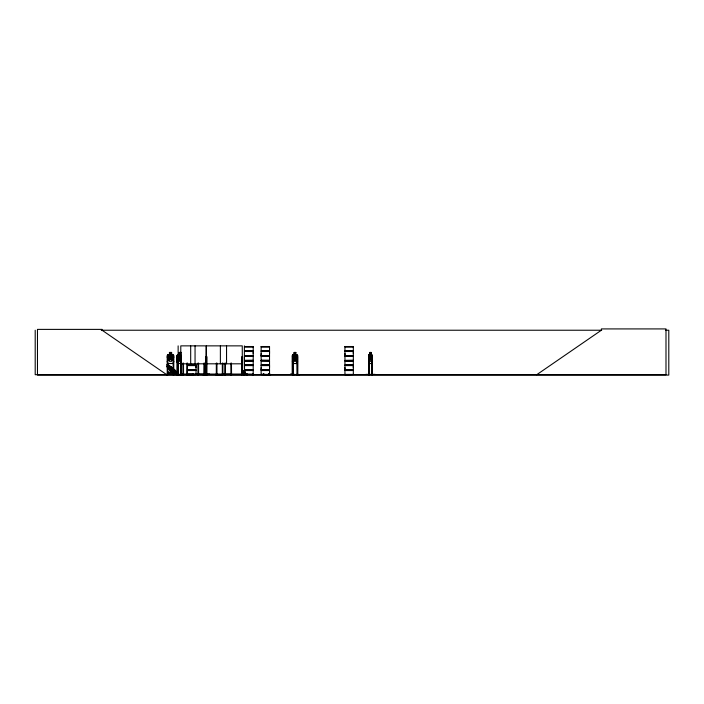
<?xml version="1.0" encoding="UTF-8"?>
<svg xmlns="http://www.w3.org/2000/svg" width="704" height="704" viewBox="0 0 704 704"><rect width="100%" height="100%" fill="white"/><g stroke="black" fill="none" stroke-linecap="round" stroke-linejoin="round"><path stroke-width="1.06" d="M196.02 367.664L196.02 365.596L187.642 365.596M253.211 353.549L253.211 351.49L244.834 351.49M261.149 369.723L261.149 365.596L269.535 365.596L269.526 369.723L261.149 369.723L261.158 367.664M261.149 355.608L261.149 351.49L269.535 351.49L269.526 355.608L261.149 355.608L261.158 353.549M269.526 367.664L269.526 365.596M269.526 353.549L269.526 351.49M344.942 369.723L344.942 365.596L353.329 365.596L353.32 369.723L344.942 369.723L344.951 367.664M344.942 355.608L344.942 351.49L353.329 351.49L353.32 355.608L344.942 355.608L344.951 353.549M353.32 367.664L353.32 365.596M353.32 353.549L353.32 351.49M183.172 374.651L174.891 374.334L183.216 374.704M203.007 374.695L209.73 374.37L203.007 374.695M209.73 374.361L198.625 374.238M253.229 374.537L241.129 374.334L252.446 374.238L252.446 374.704M244.218 374.651L244.394 370.401L244.543 372.522M244.182 372.522L244.358 370.401L243.505 374.651M170.042 369.565L170.13 369.037M187.616 374.695L196.038 374.537L196.029 370.55L187.642 370.55M167.024 366.907L167.121 366.37L168.177 366.432L166.918 364.918L168.467 364.962M243.654 374.651L244.297 370.401M371.791 363.537L372.231 361.337L371.853 363.537L368.975 363.537M245.106 372.522L244.235 370.401L243.302 374.651L243.302 374.15M365.851 374.37L375.214 374.37M243.25 374.651L244.235 370.401M297.581 374.704L297.634 355.414L296.947 363.466L292.943 363.466M178.358 374.66L178.068 374.053M182.978 374.66L182.908 363.097M183.181 374.37L174.891 374.37M294.413 374.651L290.294 374.343L299.816 374.651M294.422 374.37L290.294 374.37M173.826 361.346L173.07 363.537L167.886 363.537L167.2 361.346M261.615 374.37L270.794 374.704L261.105 374.546L261.149 370.55L269.535 370.55L269.535 374.528M166.716 374.695L102.098 330.229L102.098 329.384L37.47 329.384L37.47 375.082L668.8 375.082L668.8 330.229L665.5 330.229M167.033 374.651L167.094 374.053L167.842 374.053M186.745 374.651L186.877 363.097M369.046 354.64L369.063 363.466L371.826 363.466M181.368 355.52L180.25 357.465C179.388 354.138 176.968 355.414 179.81 357.966C176.73 361.126 179.45 361.786 180.286 358.45L181.456 360.518M172.198 372.161L167.27 366.74L171.785 372.354M171.354 366.758L170.949 366.951L174.002 369.855M171.882 372.011L167.024 366.388L170.711 366.37L169.638 366.432L168.476 364.918L173.149 369.53L173.439 370.762L171.054 369.477L173.413 371.078L173.791 372.706L174.346 372.742L174.011 371.395L176.519 372.759L174.055 371.096L173.166 369.468M171.626 366.881L170.658 366.388L174.214 369.908M171.442 367.585C167.614 367.814 172.823 366.863 172.647 369.037M171.398 367.69L172.621 369.09L173.677 369.037C170.148 368.852 169.646 370.515 167.834 366.846L168.212 366.37M172.665 368.984L176.07 372.178L176.273 373.305L174.83 373.305M173.659 368.984L178.587 374.651M174.962 374.651L170.007 369.486L171.811 370.603M292.318 374.704L292.362 355.423L292.961 354.64L294.149 354.64L294.149 352.431L295.891 352.431L295.838 354.71L296.657 355.45L296.657 359.568L295.786 361.337L294.166 361.337L293.295 359.568L293.295 355.45L294.166 354.71M292.468 355.458L292.987 354.71M261.105 360.439L269.544 360.589M169.902 367.585L173.078 372.178M176.924 371.545L176.968 355.423L177.663 354.64L179.168 354.64L179.168 352.431L181.377 352.431M536.747 374.704L601.374 330.229L601.374 328.918L665.993 328.918L665.993 374.704L35.2 374.704L35.2 330.229M178.138 355.45L179.247 354.71L179.247 352.502L181.306 352.502M205.982 374.66L205.902 356.77M244.807 374.537L244.49 370.401L245.344 374.651M344.942 374.528L344.951 370.55L353.329 370.55L353.329 374.528L344.916 374.695M101.27 330.229L601.709 330.229M244.825 346.518L253.229 346.518M261.14 346.518L269.544 346.518M344.934 346.518L353.338 346.518M244.825 346.667L253.229 346.685L253.211 350.662L244.834 350.662M244.842 346.931L253.211 346.931M261.158 346.931L269.526 346.931M344.951 346.931L353.32 346.931M244.772 350.944L253.282 350.944M261.087 350.944L269.597 350.944M344.881 350.944L353.39 350.944M244.772 351.199L253.282 351.199M261.087 351.199L269.597 351.199M344.881 351.199L353.39 351.199M368.641 374.704L368.597 355.423L368.984 354.64L369.864 354.64L369.802 352.431L371.07 352.431L371.026 354.71M169.488 352.502L171.547 352.502L171.547 354.71L172.647 355.45L172.647 359.568L171.547 361.337L169.488 361.337L168.379 359.568L168.379 355.45L169.488 354.71L169.409 352.431L171.618 352.431L171.618 354.64L173.043 354.64L173.826 355.414L173.756 369.433M295.838 352.502L294.166 352.502L294.21 354.71M369.846 352.502L371.026 352.502M169.409 354.64L167.904 354.64L167.2 355.423L167.235 374.704M295.847 354.64L297.018 354.64L297.634 355.414M371.008 354.64L371.844 354.64L372.231 355.45L372.266 374.704M167.939 354.71L173.017 354.71M177.698 354.71L181.306 354.71M292.943 354.71L297 354.71M369.002 354.71L371.826 354.71L372.17 355.45L372.055 374.704M292.362 355.423L292.415 374.704M181.306 355.45L179.247 355.45L179.247 359.568L181.306 359.568M244.834 355.608L253.22 355.608M244.772 355.898L253.282 355.898M261.087 355.898L269.597 355.898M344.881 355.898L353.39 355.898M244.772 356.154L253.282 356.154M261.087 356.154L269.597 356.154M344.881 356.154L353.39 356.154M244.834 356.444L253.22 356.444M167.165 356.77L167.772 356.77L167.842 374.704M173.756 356.77L173.149 356.77L173.149 369.433M176.924 356.77L177.531 356.77L177.531 371.545M178.138 356.77L178.429 374.704M180.787 356.77L181.377 356.77L181.43 374.704M242.255 356.77L241.648 356.77L241.578 374.704M244.376 356.77L244.605 374.704M292.38 356.77L293.005 356.77L293.058 374.704M368.641 356.77L369.169 356.77M167.2 357.324L173.826 357.324M244.842 360.307L253.211 360.307M261.158 360.307L269.526 360.307L269.526 356.444L261.149 356.444L261.149 360.413L269.544 360.413M353.32 360.307L344.951 360.307L344.951 356.444L353.329 356.444L353.329 360.413L344.898 360.58L353.338 360.589M253.229 360.422L244.746 360.527L253.229 360.633M244.825 360.782L253.229 360.774M244.842 361.038L253.211 361.038M261.158 361.038L269.526 361.038M344.951 361.038L353.32 361.038M181.306 361.337L179.247 361.337L178.138 359.568M292.362 361.346L292.943 363.537L297.035 363.537L297.59 361.346M368.597 361.346L369.037 363.537M167.939 363.466L173.017 363.466M181.764 363.466L177.698 363.466L177.038 361.337L177.038 355.458M181.79 363.537L177.646 363.537L176.968 361.346M180.787 363.81L206.158 363.81M206.369 363.81L242.255 363.81M187.642 364.769L196.029 364.769M244.834 364.769L253.22 364.769M166.918 364.918L168.476 364.918M187.581 365.059L196.09 365.059M244.772 365.059L253.282 365.059M261.087 365.059L269.597 365.059M344.881 365.059L353.39 365.059M168.406 365.2L167.473 365.2L168.81 365.666M187.581 365.314L196.09 365.314M244.772 365.314L253.282 365.314M261.087 365.314L269.597 365.314M344.881 365.314L353.39 365.314M244.834 365.596L253.22 365.596M171.618 368.746L170.069 366.846L168.608 366.846L170.852 369.477M170.034 369.046L171.213 369.037M187.642 369.723L196.029 369.723L196.029 365.596M244.834 369.723L253.22 369.723M187.581 370.005L196.09 370.005M244.772 370.005L253.282 370.005M261.087 370.005L269.597 370.005M344.881 370.005L353.39 370.005M187.581 370.26L196.09 370.26M244.772 370.26L253.282 370.26M261.087 370.26L269.597 370.26M344.881 370.26L353.39 370.26M244.834 370.55L253.22 370.55M167.834 372.046L178.068 372.046M167.834 373.146L173.73 373.146L173.73 372.046M178.068 373.146L177.25 373.146L177.25 372.046M173.078 374.053L173.826 374.053L173.826 374.704M244.675 374.053L180.734 374.053L180.734 374.704M253.194 374.053L253.053 374.704M292.318 374.053L293.066 374.053M297.783 374.053L297.035 374.053L297.044 374.704M368.579 374.053L369.222 374.053M371.844 374.053L372.478 374.053M167.842 374.238L173.078 374.238M187.554 374.238L192.79 374.238L192.79 374.704M225.553 374.238L230.789 374.238M187.651 374.414L196.02 374.414M241.138 374.37L253.211 374.414M261.158 374.414L270.838 374.37M344.951 374.414L353.32 374.414M223.089 374.651L215.714 374.704M242.352 374.361L242.255 345.866L206.369 345.866L206.325 374.704M183.674 374.66L183.586 374.053M174.566 369.556L177.813 373.305M170.421 367.919L171.75 368.386L170.28 368.042M171.063 366.758L173.888 370.049M167.27 366.74L171.899 372.161M369.239 359.568L369.846 361.337L370.964 361.337L371.562 359.568L371.008 352.431M372.46 374.704L372.425 356.77L371.897 356.77L371.906 374.704L371.879 374.053M369.864 352.431L369.239 355.45L369.204 374.704M368.975 356.77L369.01 374.704M368.834 356.77L368.905 374.704M368.799 374.053L368.799 374.704M297.686 374.704L297.722 356.77L297.097 356.77L297.185 374.704M297.502 374.053L297.475 374.704M297.238 356.77L297.343 374.704M292.855 356.77L292.917 374.704M292.785 374.053L292.758 374.704M292.6 374.053L292.618 374.704M269.227 374.053L269.227 374.704M269.113 374.053L269.122 374.704M268.954 374.053L269.051 374.704M268.708 374.053L268.726 374.704M268.55 374.053L268.576 374.704M268.462 374.238L268.462 374.704M263.991 374.238L263.991 374.704M263.894 374.053L263.877 374.704M263.736 374.053L263.718 374.704M263.49 374.053L263.472 374.704M263.322 374.053L263.217 374.704M253.22 351.49L253.194 374.704M252.516 374.053L252.586 374.704M247.148 374.053L247.218 374.704M247.078 374.053L247.078 374.704M246.611 374.053L246.611 374.704M246.47 374.053L246.47 374.704M244.376 345.866L244.376 374.704M242.185 374.053L242.185 374.704M241.718 374.053L241.718 374.704M231.537 374.053L231.554 374.704L231.466 363.097M230.859 363.097L230.921 374.704M230.789 374.053L230.789 374.704M226.547 345.866L226.547 363.81M225.553 374.053L225.553 374.704M225.482 363.097L225.412 374.704M224.946 374.053L224.946 374.704M224.875 363.097L224.822 374.704M222.93 363.097L222.878 374.704L222.86 374.053M222.323 363.097L222.341 374.704L222.253 374.053M220.378 345.866L220.378 363.81M217.026 374.053L217.114 374.704M216.955 363.097L216.955 374.704M216.348 363.097L216.295 374.704L216.278 374.053M207.046 374.053L207.046 374.704M206.906 374.704L206.976 356.77L205.735 356.77L205.85 374.704M206.492 356.77L206.483 374.704M206.061 374.053L206.087 374.704L206.158 345.866L180.787 345.866L180.787 374.704M205.682 374.053L205.682 374.704M204.609 374.053L204.609 374.704M204.538 363.097L204.468 374.704M204.002 374.053L204.002 374.704M203.931 363.097L203.861 374.704M198.554 363.097L198.625 374.704M198.484 374.053L198.484 374.704M197.947 363.097L197.947 374.704M197.877 374.053L197.877 374.704M195.052 345.866L195.052 363.81M193.538 374.053L193.538 374.704M193.398 374.053L193.398 374.704M192.861 374.053L192.931 374.704M190.687 345.866L190.687 363.81M187.554 374.053L187.554 374.704M187.484 363.097L187.414 374.704M186.947 374.053L186.947 374.704M183.515 363.097L183.515 374.704M182.838 374.053L182.838 374.704M181.359 374.053L181.262 374.704M181.218 356.77L181.113 374.704M180.954 356.77L180.954 374.704M178.138 345.866L178.138 374.704M177.725 372.046L177.725 373.146M177.602 374.238L177.602 374.704M177.461 374.053L177.461 374.704M176.994 374.053L176.994 374.704M176.854 374.053L176.854 374.704M173.686 374.053L173.686 374.704M173.351 372.046L173.351 373.146M173.21 374.053L173.21 374.704M173.149 372.601L173.078 374.704M167.702 374.053L167.702 374.704M371.536 360.51L370.489 358.45L369.433 360.51L370.234 357.966L369.547 355.406L370.964 355.45L370.964 359.568L369.846 359.568L369.846 355.45L370.471 357.465L371.492 355.441L370.735 357.975L371.536 360.51M296.56 360.51L295.97 360.518L295.046 358.45C294.474 361.979 292.23 360.606 294.677 357.966L293.586 355.441L295.02 357.465C295.583 354.086 297.774 355.467 295.39 357.975L296.56 360.51M172.445 360.51L171.741 360.58L170.526 358.45C169.567 361.812 167.042 361.09 170.051 357.966C167.13 355.432 169.734 354.112 170.482 357.465C171.318 354.288 173.958 354.957 170.966 357.975L172.445 360.51M269.544 346.685L261.14 346.667L261.158 350.662L269.535 350.662L269.535 346.685M353.338 346.667L344.934 346.667L344.951 350.662L353.329 350.662L353.329 346.685M171.178 352.871L169.849 352.871L169.849 353.61L171.178 353.61L171.178 352.871M180.937 352.871L179.617 352.871L179.617 353.61L180.937 353.61L180.937 352.871M295.495 352.871L294.457 352.871L294.457 353.61L295.495 353.61L295.495 352.871M370.762 352.871L370.04 352.871L370.04 353.61L370.762 353.61L370.762 352.871M171.547 355.45L169.488 355.45L169.488 359.568L171.547 359.568L171.547 355.45M295.786 355.45L294.166 355.45L294.166 359.568L295.786 359.568L295.786 355.45M269.544 360.774L261.14 360.774L261.158 364.769L269.535 364.769L269.535 360.8M353.338 360.782L344.934 360.8L344.951 364.769L353.329 364.769L353.329 360.8M173.026 369.556L171.582 369.556L173.853 372.178L175.296 372.178L173.026 369.556"/></g></svg>
